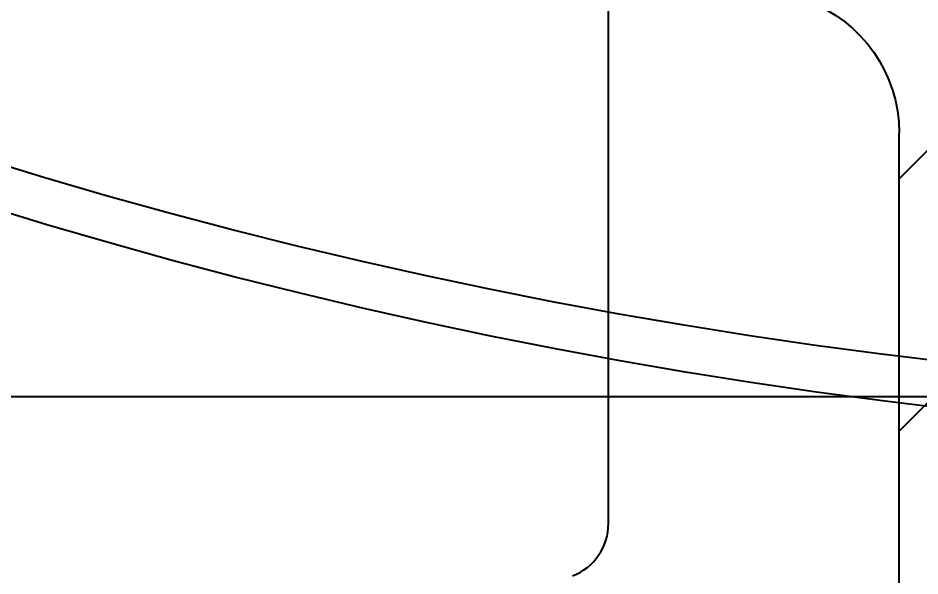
# Model space of a CAD drawing. Header units: millimetres. Extents: x 1387 to 2553, y -68 to 207.
# Drawn here: x 2317.421 to 2320.632, y 49.985 to 51.97 of the extents above; entities that cross this region are included whole.
import ezdxf

# ---------------------------------------------------------------- set-up
doc = ezdxf.new("R2010")
doc.units = ezdxf.units.MM
for name, color, linetype in [('COF', 4, 'Continuous'), ('DIM（标注）', 3, 'Continuous'), ('KEEPOUTLAYER', 6, 'Continuous')]:
    doc.layers.add(name, color=color, linetype=linetype)
doc.styles.add('宋体', font='')
doc.styles.get('宋体').set_extended_font_data('SimSun')
doc.dimstyles.new('STANDARD$0', dxfattribs={"dimtxt": 2, "dimasz": 2, "dimexe": 0.4, "dimexo": 0.4, "dimgap": 0.4, "dimtad": 1, "dimzin": 0, "dimdsep": 46, "dimtxsty": '宋体', "dimcen": 0.4, "dimclrd": 256, "dimclre": 256, "dimclrt": 256, "dimadec": 0, "dimazin": 0, "dimtfac": 1, "dimtofl": 0, "dimtmove": 0, "dimatfit": 3, "dimfxl": 1, "dimtolj": 1, "dimtzin": 0, "dimarcsym": 0})

# ---------------------------------------------------------------- blocks, each defined once
blk = doc.blocks.new('COF')
at = {"layer": 'COF'}
blk.add_line((1641.9006, 309.1529, 0.4681), (1641.9006, 311.1093, 0.4681), dxfattribs=at)
blk.add_arc((1641.7006, 309.1529, 0.4681), 0.2, 291.2154, 0, dxfattribs=at)
blk = doc.blocks.new('*D89')
at = {"layer": 'Defpoints', "color": 0, "linetype": 'Continuous'}
for p in [(2319.293, 52.2378, 0.2184), (2305.2803, -9.3035), (2325.3234, -9.3035, 0.2184)]:
    blk.add_point(p, dxfattribs=at)
at = {"layer": 'DIM（标注）', "color": 3, "linetype": 'Continuous', "lineweight": -2}
for p, q in [((2318.693, 52.2378), (2304.6803, 52.2378)), ((2305.2803, 51.6378), (2305.2803, 40.3532)), ((2305.2803, -8.7035), (2305.2803, 29.6616)), ((2324.7234, -9.3035), (2304.6803, -9.3035))]:
    blk.add_line(p, q, dxfattribs=at)
at = {"layer": 'DIM（标注）', "color": 3, "linetype": 'Continuous'}
for points in [[(2305.1803, 51.6378), (2305.3803, 51.6378), (2305.2803, 52.2378)], [(2305.1803, -8.7035), (2305.3803, -8.7035), (2305.2803, -9.3035)]]:
    blk.add_solid(points, dxfattribs=at)
at = {"layer": 'DIM（标注）', "color": 3, "linetype": 'Continuous', "insert": (2305.2803, 35.0074), "char_height": 1.5, "attachment_point": 5, "rotation": 90, "style": '宋体'}
blk.add_mtext('61.54±0.5', dxfattribs=at)
blk = doc.blocks.new('DAFADF')
h = blk.add_hatch()
h.set_pattern_fill('ANSI31', scale=0.2, style=0)
h.set_pattern_definition([(45, (861.3915, -112.815), (-0.4490128, 0.4490128), [])])
h.paths.add_polyline_path([(1762.6906, 35.3146, -0.315299), (1763.0196, 35.7845), (1764.3687, 36.2755), (1756.3326, 36.2755), (1757.6807, 35.7848, -0.315827), (1758.0106, 35.3146), (1758.0106, 33.2755), (1762.6906, 33.2755)])
at = {"color": 30, "linetype": 'Continuous', "elevation": 2.4553}
blk.add_lwpolyline([(1757.6816, 35.7845, -0.315299), (1758.0106, 35.3146)], format="xyb", dxfattribs=at)
blk.add_lwpolyline([(1758.0106, 19.3805), (1758.0106, 35.3146)], dxfattribs=at)
at = {"layer": 'KEEPOUTLAYER', "elevation": 2.4553}
blk.add_lwpolyline([(1758.0106, 35.3146, 1), (1758.0106, 35.3146, 1)], format="xyb", close=True, dxfattribs=at)
blk.add_lwpolyline([(1758.0106, 35.3146, 1), (1758.0106, 35.3146, 1)], format="xyb", close=True, dxfattribs=at)
blk = doc.blocks.new('*D95')
at = {"layer": 'Defpoints', "color": 0, "linetype": 'Continuous'}
for p in [(2322.893, 88.2728, 2.6737), (2294.826, 50.6228), (2322.893, 50.6228, 2.6737)]:
    blk.add_point(p, dxfattribs=at)
at = {"layer": 'DIM（标注）', "linetype": 'Continuous', "lineweight": -2}
for p, q in [((2322.293, 88.2728), (2294.226, 88.2728)), ((2294.826, 87.6728), (2294.826, 72.0995)), ((2294.826, 51.2228), (2294.826, 66.7961)), ((2322.293, 50.6228), (2294.226, 50.6228))]:
    blk.add_line(p, q, dxfattribs=at)
at = {"layer": 'DIM（标注）', "linetype": 'Continuous'}
for points in [[(2294.726, 87.6728), (2294.926, 87.6728), (2294.826, 88.2728)], [(2294.726, 51.2228), (2294.926, 51.2228), (2294.826, 50.6228)]]:
    blk.add_solid(points, dxfattribs=at)
at = {"layer": 'DIM（标注）', "linetype": 'Continuous', "insert": (2294.826, 69.4478), "char_height": 1.5, "attachment_point": 5, "rotation": 90, "style": '宋体'}
blk.add_mtext('37.65', dxfattribs=at)
blk = doc.blocks.new('DASFASFASF')
at = {"color": 7}
blk.add_circle((2230.6373, 15.2151), 18.825, dxfattribs=at)
blk = doc.blocks.new('ASDFASF')
at = {"color": 7}
blk.add_circle((605.3504, 2850.0892), 18.8, dxfattribs=at)

msp = doc.modelspace()

# ---------------------------------------------------------------- block references
at = {"color": 7}
for name, p in [('ASDFASF', (1717.5426, -2780.8326, 2.6737)), ('DAFADF', (562.5473, 16.2473))]:
    msp.add_blockref(name, p, dxfattribs=at)
at = {"color": 7, "rotation": 180}
msp.add_blockref('DASFASFASF', (4553.5303, 84.6629, 2.6737), dxfattribs=at)
at = {"layer": 'COF'}
msp.add_blockref('COF', (677.6225, -258.9814, 2.2056), dxfattribs=at)

# ---------------------------------------------------------------- dimensions: what is measured, and where the dimension line sits
at = {"layer": 'DIM（标注）', "linetype": 'Continuous'}
dim = msp.add_linear_dim(base=(2294.826, 50.6228), p1=(2322.893, 88.2728, 2.6737), p2=(2322.893, 50.6228, 2.6737), angle=90, dimstyle='STANDARD$0', override={"dimtxt": 1.5, "dimasz": 0.6, "dimexe": 0.6, "dimexo": 0.6, "dimgap": 0.1, "dimtad": 0, "dimcen": 2.5, "dimtofl": 1, "dimtolj": 0}, dxfattribs=at)
dim.commit()
dim.dimension.update_dxf_attribs({"geometry": '*D95', "text_midpoint": (2294.826, 69.4478), "dimtype": 160})
at = {"layer": 'DIM（标注）', "color": 3, "linetype": 'Continuous'}
dim = msp.add_linear_dim(base=(2305.2803, -9.3035, 2.4553), p1=(2319.293, 52.2378, 2.6737), p2=(2325.3234, -9.3035, 2.6737), angle=90, text='<>±0.5', dimstyle='STANDARD$0', override={"dimtxt": 1.5, "dimasz": 0.6, "dimexe": 0.6, "dimexo": 0.6, "dimgap": 0.1, "dimtad": 0, "dimcen": 2.5, "dimclrd": 3, "dimclre": 3, "dimclrt": 3, "dimtofl": 1, "dimtolj": 0}, dxfattribs=at)
dim.commit()
dim.dimension.update_dxf_attribs({"geometry": '*D89', "text_midpoint": (2305.2803, 35.0074, 2.4553), "dimtype": 160})

doc.saveas('drawing.dxf')
